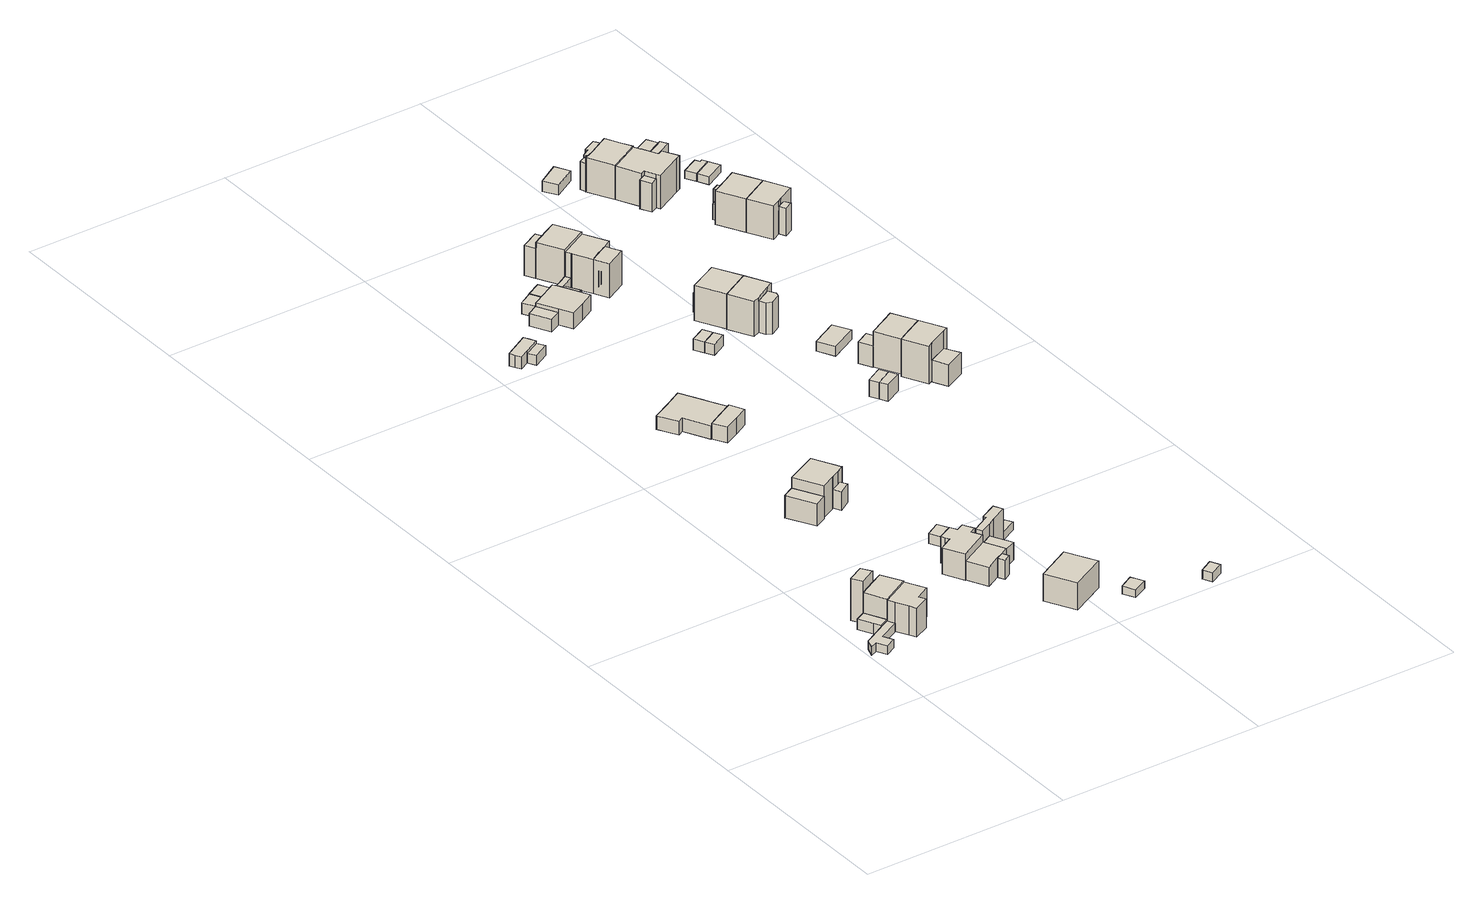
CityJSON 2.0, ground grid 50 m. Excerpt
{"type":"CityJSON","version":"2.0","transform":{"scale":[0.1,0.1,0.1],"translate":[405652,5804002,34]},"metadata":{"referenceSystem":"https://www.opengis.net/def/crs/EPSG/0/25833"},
"CityObjects":{
"building1":{"type":"Building","attributes":{"Gemeindeschluessel":"11000009","BezugspunktDach":"2200","function":"31001_2000","measuredHeight":2.02,"storeysAboveGround":1},"address":[{"country":"Germany","locality":"Berlin","thoroughfareNumber":"15 (1)","thoroughfareName":"Rainweg"}],"geometry":[{"type":"Solid","lod":"1","boundaries":[[[[0,1,2,3,4,5,6,7,8]],[[9,10,11,12,13,14,15,16,17]],[[9,17,8,7]],[[10,9,7,6]],[[11,10,6,5]],[[12,11,5,4]],[[13,12,4,3]],[[14,13,3,2]],[[15,14,2,1]],[[16,15,1,0]],[[17,16,0,8]]]]}]},
"building2":{"type":"Building","attributes":{"Gemeindeschluessel":"11000009","BezugspunktDach":"2200","function":"31001_2000","measuredHeight":2.59,"storeysAboveGround":1},"address":[{"country":"Germany","locality":"Berlin","thoroughfareNumber":"14 (1)","thoroughfareName":"Rainweg"}],"geometry":[{"type":"Solid","lod":"1","boundaries":[[[[18,19,20,21,22]],[[23,24,25,26,27]],[[23,27,22,21]],[[24,23,21,20]],[[25,24,20,19]],[[26,25,19,18]],[[27,26,18,22]]]]}]},
"building3":{"type":"Building","attributes":{"Gemeindeschluessel":"11000009","function":"31001_1010"},"address":[{"country":"Germany","locality":"Berlin","thoroughfareNumber":"14","thoroughfareName":"Rainweg"}],"children":["building3-1","building3-2"]},
"building3-1":{"type":"BuildingPart","attributes":{"BezugspunktDach":"2200","measuredHeight":10.3,"storeysAboveGround":2},"parents":["building3"],"geometry":[{"type":"Solid","lod":"1","boundaries":[[[[28,29,30,31,32]],[[33,34,35,24,23]],[[34,33,31,30]],[[35,34,30,29]],[[24,35,29,28]],[[23,24,28,32]],[[32,31,33,23]]]]}]},
"building3-2":{"type":"BuildingPart","attributes":{"BezugspunktDach":"2200","measuredHeight":10.3,"storeysAboveGround":2},"parents":["building3"],"geometry":[{"type":"MultiSurface","lod":"1","boundaries":[[[36,37,38,39]],[[40,33,23,41]],[[40,41,39,38]],[[33,40,38,37]],[[32,31,37,36]],[[41,23,36,39]],[[23,33,31,32]]]}]},
"building4":{"type":"Building","attributes":{"Gemeindeschluessel":"11000009","BezugspunktDach":"2200","function":"31001_1010","measuredHeight":10.77,"storeysAboveGround":2},"address":[{"country":"Germany","locality":"Berlin","thoroughfareNumber":"15","thoroughfareName":"Rainweg"}],"geometry":[{"type":"Solid","lod":"1","boundaries":[[[[42,43,44,45,46,47,48,49]],[[50,51,52,53,54,55,56,57]],[[50,57,49,48]],[[51,50,48,47]],[[52,51,47,46]],[[53,52,46,45]],[[54,53,45,44]],[[55,54,44,43]],[[56,55,43,42]],[[57,56,42,49]]]]}]},
"building5":{"type":"Building","attributes":{"Gemeindeschluessel":"11000009","BezugspunktDach":"2200","function":"51009_1610","measuredHeight":6.05,"storeysAboveGround":0},"address":[{"country":"Germany","locality":"Berlin"}],"geometry":[{"type":"Solid","lod":"1","boundaries":[[[[58,59,60,61]],[[62,63,64,65]],[[62,65,61,60]],[[63,62,60,59]],[[64,63,59,58]],[[65,64,58,61]]]]}]},
"building6":{"type":"Building","attributes":{"Gemeindeschluessel":"11000009","BezugspunktDach":"2200","function":"31001_1010","measuredHeight":9.96,"storeysAboveGround":2},"address":[{"country":"Germany","locality":"Berlin","thoroughfareNumber":"11","thoroughfareName":"Rainweg"}],"geometry":[{"type":"Solid","lod":"1","boundaries":[[[[66,67,68,69,70,71,72,73,74,75,76,77]],[[78,79,80,81,82,83,84,85,86,87,88,89]],[[78,89,77,76]],[[79,78,76,75]],[[80,79,75,74]],[[81,80,74,73]],[[82,81,73,72]],[[83,82,72,71]],[[84,83,71,70]],[[85,84,70,69]],[[86,85,69,68]],[[87,86,68,67]],[[88,87,67,66]],[[89,88,66,77]]]]}]},
"building7":{"type":"Building","attributes":{"Gemeindeschluessel":"11000009","BezugspunktDach":"2200","function":"31001_1010","measuredHeight":10.23,"storeysAboveGround":1},"address":[{"country":"Germany","locality":"Berlin","thoroughfareNumber":"11A","thoroughfareName":"Rainweg"}],"geometry":[{"type":"Solid","lod":"1","boundaries":[[[[90,91,92,93,94,95,96,97,98]],[[99,100,101,102,103,104,105,106,107]],[[99,107,98,97]],[[100,99,97,96]],[[101,100,96,95]],[[102,101,95,94]],[[103,102,94,93]],[[104,103,93,92]],[[105,104,92,91]],[[106,105,91,90]],[[107,106,90,98]]]]}]},
"building8":{"type":"Building","attributes":{"Gemeindeschluessel":"11000009","function":"31001_1010"},"address":[{"country":"Germany","locality":"Berlin","thoroughfareNumber":"10","thoroughfareName":"Rainweg"}],"children":["building8-1","building8-2","building8-3"]},
"building8-1":{"type":"BuildingPart","attributes":{"BezugspunktDach":"2200","measuredHeight":4.73,"storeysAboveGround":2},"parents":["building8"],"geometry":[{"type":"MultiSurface","lod":"1","boundaries":[[[108,109,110,111,112,113]],[[114,115,116,117,118,119]],[[114,119,113,112]],[[120,121,114,112,111]],[[116,115,111,110]],[[118,117,109,108]],[[119,118,108,113]],[[115,114,121,120]],[[116,110,109,117]]]}]},
"building8-2":{"type":"BuildingPart","attributes":{"BezugspunktDach":"2200","measuredHeight":4.88,"storeysAboveGround":2},"parents":["building8"],"geometry":[{"type":"Solid","lod":"1","boundaries":[[[[120,122,123,121]],[[124,125,115,114]],[[124,114,121,123]],[[125,124,123,122]],[[115,125,122,120]],[[114,115,120,121]]]]}]},
"building8-3":{"type":"BuildingPart","attributes":{"BezugspunktDach":"2200","measuredHeight":4.73,"storeysAboveGround":2},"parents":["building8"],"geometry":[{"type":"MultiSurface","lod":"1","boundaries":[[[126,127,110,109]],[[116,128,129,117]],[[116,117,109,117,116,110]],[[128,116,110,127]],[[129,128,127,126]],[[117,129,126,109]]]}]},
"building9":{"type":"Building","attributes":{"Gemeindeschluessel":"11000009","BezugspunktDach":"2200","function":"51009_1610","measuredHeight":4.64,"storeysAboveGround":0},"address":[{"country":"Germany","locality":"Berlin"}],"geometry":[{"type":"Solid","lod":"1","boundaries":[[[[130,131,132,133]],[[134,135,136,137]],[[134,137,133,132]],[[135,134,132,131]],[[136,135,131,130]],[[137,136,130,133]]]]}]},
"building10":{"type":"Building","attributes":{"Gemeindeschluessel":"11000009","BezugspunktDach":"2200","function":"31001_1010","measuredHeight":9,"storeysAboveGround":1},"address":[{"country":"Germany","locality":"Berlin","thoroughfareNumber":"10A","thoroughfareName":"Rainweg"}],"geometry":[{"type":"Solid","lod":"1","boundaries":[[[[138,139,140,141,142]],[[143,144,145,146,147]],[[143,147,142,141]],[[144,143,141,140]],[[145,144,140,139]],[[146,145,139,138]],[[147,146,138,142]]]]}]},
"building11":{"type":"Building","attributes":{"Gemeindeschluessel":"11000009","BezugspunktDach":"2200","function":"31001_2000","measuredHeight":2.39,"storeysAboveGround":1},"address":[{"country":"Germany","locality":"Berlin","thoroughfareNumber":"11 (1)","thoroughfareName":"Rainweg"}],"geometry":[{"type":"Solid","lod":"1","boundaries":[[[[148,149,150,151]],[[152,153,154,155]],[[152,155,151,150]],[[153,152,150,149]],[[154,153,149,148]],[[155,154,148,151]]]]}]},
"building12":{"type":"Building","attributes":{"Gemeindeschluessel":"11000009","BezugspunktDach":"2200","function":"51009_1610","measuredHeight":3,"storeysAboveGround":0},"address":[{"country":"Germany","locality":"Berlin"}],"geometry":[{"type":"Solid","lod":"1","boundaries":[[[[156,157,158,159,160]],[[161,162,163,164,165]],[[161,165,160,159]],[[162,161,159,158]],[[163,162,158,157]],[[164,163,157,156]],[[165,164,156,160]]]]}]},
"building13":{"type":"Building","attributes":{"Gemeindeschluessel":"11000009","BezugspunktDach":"2200","function":"31001_2723","measuredHeight":3.15,"storeysAboveGround":1},"address":[{"country":"Germany","locality":"Berlin","thoroughfareNumber":"22 (3)","thoroughfareName":"Grünauer Weg"}],"geometry":[{"type":"Solid","lod":"1","boundaries":[[[[166,167,168,169,170,171,172]],[[173,174,175,176,177,178,179]],[[173,179,172,171]],[[174,173,171,170]],[[175,174,170,169]],[[176,175,169,168]],[[177,176,168,167]],[[178,177,167,166]],[[179,178,166,172]]]]}]},
"building14":{"type":"Building","attributes":{"Gemeindeschluessel":"11000009","BezugspunktDach":"2200","function":"31001_2000","measuredHeight":7.57,"storeysAboveGround":1},"address":[{"country":"Germany","locality":"Berlin","thoroughfareNumber":"11 (2)","thoroughfareName":"Rainweg"}],"geometry":[{"type":"Solid","lod":"1","boundaries":[[[[180,181,182,183,184,185,186,187]],[[188,189,190,191,192,193,194,195]],[[188,195,187,186]],[[189,188,186,185]],[[190,189,185,184]],[[191,190,184,183]],[[192,191,183,182]],[[193,192,182,181]],[[194,193,181,180]],[[195,194,180,187]]]]}]},
"building15":{"type":"Building","attributes":{"Gemeindeschluessel":"11000009","BezugspunktDach":"2200","function":"31001_1010","measuredHeight":4.56,"storeysAboveGround":1},"address":[{"country":"Germany","locality":"Berlin","thoroughfareNumber":"24A","thoroughfareName":"Grünauer Weg"}],"geometry":[{"type":"Solid","lod":"1","boundaries":[[[[196,197,198,199,200,201,202,203,204,205,206]],[[207,208,209,210,211,212,213,214,215,216,217]],[[207,217,206,205]],[[208,207,205,204]],[[209,208,204,203]],[[210,209,203,202]],[[211,210,202,201]],[[212,211,201,200]],[[213,212,200,199]],[[214,213,199,198]],[[215,214,198,197]],[[216,215,197,196]],[[217,216,196,206]]]]}]},
"building16":{"type":"Building","attributes":{"Gemeindeschluessel":"11000009","BezugspunktDach":"2200","function":"51009_1610","measuredHeight":2.42,"storeysAboveGround":0},"address":[{"country":"Germany","locality":"Berlin"}],"geometry":[{"type":"Solid","lod":"1","boundaries":[[[[218,219,220,221]],[[175,222,223,176]],[[175,176,221,220]],[[222,175,220,219]],[[223,222,219,218]],[[176,223,218,221]]]]}]},
"building17":{"type":"Building","attributes":{"Gemeindeschluessel":"11000009","BezugspunktDach":"2200","function":"31001_2463","measuredHeight":4.81,"storeysAboveGround":1},"address":[{"country":"Germany","locality":"Berlin","thoroughfareNumber":"24A (1)","thoroughfareName":"Grünauer Weg"}],"geometry":[{"type":"Solid","lod":"1","boundaries":[[[[224,225,226,227,228,229]],[[230,231,232,233,234,235]],[[230,235,229,228]],[[231,230,228,227]],[[232,231,227,226]],[[233,232,226,225]],[[234,233,225,224]],[[235,234,224,229]]]]}]},
"building18":{"type":"Building","attributes":{"Gemeindeschluessel":"11000009","BezugspunktDach":"2200","function":"31001_2000","measuredHeight":2.35,"storeysAboveGround":1},"address":[{"country":"Germany","locality":"Berlin","thoroughfareNumber":"9 (2)","thoroughfareName":"Rainweg"}],"geometry":[{"type":"Solid","lod":"1","boundaries":[[[[236,237,238,239,240]],[[241,242,243,244,245]],[[241,245,240,239]],[[242,241,239,238]],[[243,242,238,237]],[[244,243,237,236]],[[245,244,236,240]]]]}]},
"building19":{"type":"Building","attributes":{"Gemeindeschluessel":"11000009","BezugspunktDach":"2200","function":"51009_1610","measuredHeight":1.99,"storeysAboveGround":0},"address":[{"country":"Germany","locality":"Berlin"}],"geometry":[{"type":"Solid","lod":"1","boundaries":[[[[246,247,248,249]],[[250,251,252,253]],[[250,253,249,248]],[[251,250,248,247]],[[252,251,247,246]],[[253,252,246,249]]]]}]},
"building20":{"type":"Building","attributes":{"Gemeindeschluessel":"11000009","BezugspunktDach":"2200","function":"51009_1610","measuredHeight":4.61,"storeysAboveGround":0},"address":[{"country":"Germany","locality":"Berlin"}],"geometry":[{"type":"Solid","lod":"1","boundaries":[[[[254,255,256,257]],[[258,259,260,261]],[[258,261,257,256]],[[259,258,256,255]],[[260,259,255,254]],[[261,260,254,257]]]]}]},
"building21":{"type":"Building","attributes":{"Gemeindeschluessel":"11000009","function":"31001_1010"},"address":[{"country":"Germany","locality":"Berlin","thoroughfareNumber":"22 (2)","thoroughfareName":"Grünauer Weg"}],"children":["building21-1","building21-2"]},
"building21-1":{"type":"BuildingPart","attributes":{"BezugspunktDach":"2200","measuredHeight":4.54,"storeysAboveGround":1},"parents":["building21"],"geometry":[{"type":"MultiSurface","lod":"1","boundaries":[[[262,263,264,265,266,267,268,269,270,271]],[[272,273,274,275,276,277,278,279,280,281]],[[272,281,271,270]],[[273,272,270,269]],[[274,273,269,268]],[[275,274,268,267]],[[276,275,267,266]],[[277,276,266,265]],[[278,277,265,264]],[[279,278,264,263]],[[280,279,263,262]],[[282,283,262,271]],[[281,280,283,282]]]}]},
"building21-2":{"type":"BuildingPart","attributes":{"BezugspunktDach":"2200","measuredHeight":3.1,"storeysAboveGround":1},"parents":["building21"],"geometry":[{"type":"Solid","lod":"1","boundaries":[[[[284,283,282,285]],[[281,280,286,287]],[[281,287,285,282]],[[286,280,283,284]],[[287,286,284,285]],[[280,281,282,283]]]]}]},
"building22":{"type":"Building","attributes":{"Gemeindeschluessel":"11000009","BezugspunktDach":"2200","function":"31001_2000","measuredHeight":2.74,"storeysAboveGround":1},"address":[{"country":"Germany","locality":"Berlin","thoroughfareNumber":"21 (2)","thoroughfareName":"Grünauer Weg"}],"geometry":[{"type":"Solid","lod":"1","boundaries":[[[[288,289,290,291]],[[292,293,259,258]],[[292,258,291,290]],[[293,292,290,289]],[[259,293,289,288]],[[258,259,288,291]]]]}]},
"building23":{"type":"Building","attributes":{"Gemeindeschluessel":"11000009","BezugspunktDach":"2200","function":"51009_1610","measuredHeight":2.22,"storeysAboveGround":0},"address":[{"country":"Germany","locality":"Berlin"}],"geometry":[{"type":"Solid","lod":"1","boundaries":[[[[294,295,296,297]],[[298,299,300,301]],[[298,301,297,296]],[[299,298,296,295]],[[300,299,295,294]],[[301,300,294,297]]]]}]},
"building24":{"type":"Building","attributes":{"Gemeindeschluessel":"11000009","BezugspunktDach":"2200","function":"51009_1610","measuredHeight":2.43,"storeysAboveGround":0},"address":[{"country":"Germany","locality":"Berlin"}],"geometry":[{"type":"Solid","lod":"1","boundaries":[[[[302,303,304,305]],[[306,307,308,309]],[[306,309,305,304]],[[307,306,304,303]],[[308,307,303,302]],[[309,308,302,305]]]]}]},
"building25":{"type":"Building","attributes":{"Gemeindeschluessel":"11000009","BezugspunktDach":"2200","function":"31001_2000","measuredHeight":2.37,"storeysAboveGround":1},"address":[{"country":"Germany","locality":"Berlin","thoroughfareNumber":"22 (1)","thoroughfareName":"Grünauer Weg"}],"geometry":[{"type":"Solid","lod":"1","boundaries":[[[[305,304,310,311,312,313]],[[314,315,316,306,309,293]],[[314,293,313,312]],[[315,314,312,311]],[[316,315,311,310]],[[306,316,310,304]],[[309,306,304,305]],[[293,309,305,313]]]]}]},
"building26":{"type":"Building","attributes":{"Gemeindeschluessel":"11000009","BezugspunktDach":"2200","function":"31001_2000","measuredHeight":2.77,"storeysAboveGround":1},"address":[{"country":"Germany","locality":"Berlin","thoroughfareNumber":"23 (1)","thoroughfareName":"Grünauer Weg"}],"geometry":[{"type":"Solid","lod":"1","boundaries":[[[[317,318,319,320]],[[321,322,323,324]],[[321,324,320,319]],[[322,321,319,318]],[[323,322,318,317]],[[324,323,317,320]]]]}]},
"building27":{"type":"Building","attributes":{"Gemeindeschluessel":"11000009","BezugspunktDach":"2200","function":"31001_2000","measuredHeight":2.79,"storeysAboveGround":1},"address":[{"country":"Germany","locality":"Berlin","thoroughfareNumber":"24 (1)","thoroughfareName":"Grünauer Weg"}],"geometry":[{"type":"Solid","lod":"1","boundaries":[[[[325,326,318,317]],[[322,327,328,323]],[[322,323,317,318]],[[327,322,318,326]],[[328,327,326,325]],[[323,328,325,317]]]]}]},
"building28":{"type":"Building","attributes":{"Gemeindeschluessel":"11000009","function":"31001_1010"},"address":[{"country":"Germany","locality":"Berlin","thoroughfareNumber":"21","thoroughfareName":"Grünauer Weg"}],"children":["building28-1","building28-2"]},
"building28-1":{"type":"BuildingPart","attributes":{"BezugspunktDach":"2200","measuredHeight":10.25,"storeysAboveGround":2},"parents":["building28"],"geometry":[{"type":"MultiSurface","lod":"1","boundaries":[[[329,330,331,332,333]],[[334,335,336,337,338]],[[339,340,338,333,332]],[[335,334,332,331]],[[336,335,331,330]],[[337,336,330,329]],[[338,337,329,333]],[[334,338,340,339]]]}]},
"building28-2":{"type":"BuildingPart","attributes":{"BezugspunktDach":"2200","measuredHeight":7.28,"storeysAboveGround":2},"parents":["building28"],"geometry":[{"type":"Solid","lod":"1","boundaries":[[[[340,339,341,342,343]],[[344,345,334,338,346]],[[344,346,343,342]],[[345,344,342,341]],[[334,345,341,339]],[[346,338,340,343]],[[338,334,339,340]]]]}]},
"building29":{"type":"Building","attributes":{"Gemeindeschluessel":"11000009","function":"31001_1010"},"address":[{"country":"Germany","locality":"Berlin","thoroughfareNumber":"22","thoroughfareName":"Grünauer Weg"}],"children":["building29-1","building29-2"]},
"building29-1":{"type":"BuildingPart","attributes":{"BezugspunktDach":"2200","measuredHeight":9.33,"storeysAboveGround":2},"parents":["building29"],"geometry":[{"type":"MultiSurface","lod":"1","boundaries":[[[347,348,349,350,351,352,353,354]],[[355,356,357,358,359,360,316,315]],[[355,315,354,353]],[[356,355,353,352]],[[357,356,352,351]],[[357,351,361,362]],[[363,350,358,350,349,363,364]],[[360,359,349,348]],[[316,360,348,347]],[[315,316,347,354]],[[358,362,361,350]],[[359,364,363,349]],[[358,350,363,364]]]}]},
"building29-2":{"type":"BuildingPart","attributes":{"BezugspunktDach":"2200","measuredHeight":9.38,"storeysAboveGround":2},"parents":["building29"],"geometry":[{"type":"MultiSurface","lod":"1","boundaries":[[[365,366,367,368,361,363,349]],[[364,362,369,370,371,372,359]],[[364,358,362]],[[369,362,361,368]],[[370,369,368,367]],[[371,370,367,366]],[[372,371,366,365]],[[359,372,365,349]],[[364,359,349,363]],[[362,358,350,373,361]],[[363,350,358,364]]]}]},
"building30":{"type":"Building","attributes":{"Gemeindeschluessel":"11000009","BezugspunktDach":"2200","function":"31001_2000","measuredHeight":4.15,"storeysAboveGround":1},"address":[{"country":"Germany","locality":"Berlin","thoroughfareNumber":"25 (2)","thoroughfareName":"Grünauer Weg"}],"geometry":[{"type":"Solid","lod":"1","boundaries":[[[[374,375,376,377]],[[378,379,380,381]],[[378,381,377,376]],[[379,378,376,375]],[[380,379,375,374]],[[381,380,374,377]]]]}]},
"building31":{"type":"Building","attributes":{"Gemeindeschluessel":"11000009","BezugspunktDach":"2200","function":"31001_2000","measuredHeight":4.17,"storeysAboveGround":1},"address":[{"country":"Germany","locality":"Berlin","thoroughfareNumber":"26 (1)","thoroughfareName":"Grünauer Weg"}],"geometry":[{"type":"Solid","lod":"1","boundaries":[[[[382,383,375,374]],[[379,384,385,380]],[[379,380,374,375]],[[384,379,375,383]],[[385,384,383,382]],[[380,385,382,374]]]]}]},
"building32":{"type":"Building","attributes":{"Gemeindeschluessel":"11000009","function":"31001_1010"},"address":[{"country":"Germany","locality":"Berlin","thoroughfareNumber":"23","thoroughfareName":"Grünauer Weg"}],"children":["building32-1","building32-2"]},
"building32-1":{"type":"BuildingPart","attributes":{"BezugspunktDach":"2200","measuredHeight":10.13,"storeysAboveGround":2},"parents":["building32"],"geometry":[{"type":"Solid","lod":"1","boundaries":[[[[386,387,388,389,390,391,392]],[[393,394,395,396,397,398,399]],[[393,399,392,391]],[[394,393,391,390],[393,394,400,401]],[[395,394,390,389]],[[396,395,389,388]],[[397,396,388,387]],[[398,397,387,386]],[[399,398,386,392]],[[400,394,393,401]]]]}]},
"building32-2":{"type":"BuildingPart","attributes":{"BezugspunktDach":"2200","measuredHeight":4.61,"storeysAboveGround":2},"parents":["building32"],"geometry":[{"type":"MultiSurface","lod":"1","boundaries":[[[401,400,402,403]],[[404,394,393,405]],[[404,405,403,402]],[[394,404,402,400]],[[405,393,401,403]],[[393,394,406,400,401,407]]]}]},
"building33":{"type":"Building","attributes":{"Gemeindeschluessel":"11000009","function":"31001_1010"},"address":[{"country":"Germany","locality":"Berlin","thoroughfareNumber":"24","thoroughfareName":"Grünauer Weg"}],"children":["building33-1","building33-2"]},
"building33-1":{"type":"BuildingPart","attributes":{"BezugspunktDach":"2200","measuredHeight":10.18,"storeysAboveGround":2},"parents":["building33"],"geometry":[{"type":"MultiSurface","lod":"1","boundaries":[[[408,409,410,411,388,387,386]],[[412,413,414,415,416,417,418]],[[412,418,386,387]],[[413,412,387,388]],[[414,413,388,411]],[[415,414,411,410]],[[419,420,410,409]],[[417,416,409,408]],[[418,417,408,386]],[[416,415,420,419]]]}]},
"building33-2":{"type":"BuildingPart","attributes":{"BezugspunktDach":"2200","measuredHeight":7.83,"storeysAboveGround":2},"parents":["building33"],"geometry":[{"type":"MultiSurface","lod":"1","boundaries":[[[421,422,423,424,420,419]],[[415,425,426,427,428,416]],[[425,415,420,424]],[[426,425,424,423]],[[427,426,423,422]],[[428,427,422,421]],[[416,428,421,419]],[[415,416,429,419,420,430]]]}]},
"building34":{"type":"Building","attributes":{"Gemeindeschluessel":"11000009","BezugspunktDach":"2200","function":"31001_2000","measuredHeight":2.31,"storeysAboveGround":1},"address":[{"country":"Germany","locality":"Berlin","thoroughfareNumber":"25 (1)","thoroughfareName":"Grünauer Weg"}],"geometry":[{"type":"Solid","lod":"1","boundaries":[[[[431,432,433,434]],[[435,436,437,438]],[[435,438,434,433]],[[436,435,433,432]],[[437,436,432,431]],[[438,437,431,434]]]]}]},
"building35":{"type":"Building","attributes":{"Gemeindeschluessel":"11000009","function":"31001_1010"},"address":[{"country":"Germany","locality":"Berlin","thoroughfareNumber":"25","thoroughfareName":"Grünauer Weg"}],"children":["building35-1","building35-2"]},
"building35-1":{"type":"BuildingPart","attributes":{"BezugspunktDach":"2200","measuredHeight":10.13,"storeysAboveGround":2},"parents":["building35"],"geometry":[{"type":"MultiSurface","lod":"1","boundaries":[[[439,440,441,442,443,444,445]],[[446,447,448,449,450,451,452]],[[453,454,445,444]],[[447,455,453,446,444,443]],[[448,447,443,442]],[[449,448,442,441]],[[450,449,441,440]],[[451,450,440,439]],[[452,451,439,445]],[[446,452,454,453]],[[446,453,455,447]]]}]},
"building35-2":{"type":"BuildingPart","attributes":{"BezugspunktDach":"2200","measuredHeight":5.15,"storeysAboveGround":2},"parents":["building35"],"geometry":[{"type":"MultiSurface","lod":"1","boundaries":[[[454,455,456,457,458,459,460]],[[461,462,463,464,465,466,467]],[[461,467,460,459]],[[462,461,459,458]],[[463,462,458,457]],[[464,463,457,456]],[[465,464,456,455]],[[466,465,447,446,452]],[[467,466,454,460]],[[452,446,453,454]],[[455,453,446,447]]]}]},
"building36":{"type":"Building","attributes":{"Gemeindeschluessel":"11000009","function":"31001_1010"},"address":[{"country":"Germany","locality":"Berlin","thoroughfareNumber":"26","thoroughfareName":"Grünauer Weg"}],"children":["building36-1","building36-2"]},
"building36-1":{"type":"BuildingPart","attributes":{"BezugspunktDach":"2200","measuredHeight":10.7,"storeysAboveGround":2},"parents":["building36"],"geometry":[{"type":"MultiSurface","lod":"1","boundaries":[[[468,469,470,471,441,440,439]],[[472,473,474,475,476,477,478]],[[472,478,439,440]],[[473,472,440,441]],[[474,473,441,471]],[[475,474,471,470]],[[479,480,475,470,469]],[[477,476,469,468]],[[478,477,468,439]],[[476,475,480,479]]]}]},
"building36-2":{"type":"BuildingPart","attributes":{"BezugspunktDach":"2200","measuredHeight":5.35,"storeysAboveGround":2},"parents":["building36"],"geometry":[{"type":"MultiSurface","lod":"1","boundaries":[[[481,482,480,479]],[[483,484,485,486]],[[483,486,476,475]],[[484,483,480,482]],[[485,484,482,481]],[[486,485,481,479]],[[475,476,487,479,480]]]}]},
"building37":{"type":"Building","attributes":{"Gemeindeschluessel":"11000009","BezugspunktDach":"2200","function":"31001_2463","measuredHeight":2.44,"storeysAboveGround":1},"address":[{"country":"Germany","locality":"Berlin","thoroughfareNumber":"20 (3)","thoroughfareName":"Grünauer Weg"}],"geometry":[{"type":"Solid","lod":"1","boundaries":[[[[488,489,490,491]],[[492,493,494,495]],[[492,495,491,490]],[[493,492,490,489]],[[494,493,489,488]],[[495,494,488,491]]]]}]},
"building38":{"type":"Building","attributes":{"Gemeindeschluessel":"11000009","BezugspunktDach":"2200","function":"51009_1610","measuredHeight":6.91,"storeysAboveGround":0},"address":[{"country":"Germany","locality":"Berlin"}],"geometry":[{"type":"Solid","lod":"1","boundaries":[[[[496,497,498,499]],[[500,501,502,503]],[[500,503,499,498]],[[501,500,498,497]],[[502,501,497,496]],[[503,502,496,499]]]]}]},
"building39":{"type":"Building","attributes":{"Gemeindeschluessel":"11000009","BezugspunktDach":"2200","function":"51009_1610","measuredHeight":7.01,"storeysAboveGround":0},"address":[{"country":"Germany","locality":"Berlin"}],"geometry":[{"type":"Solid","lod":"1","boundaries":[[[[504,505,506,507,508]],[[509,510,511,512,513]],[[509,513,508,507]],[[510,509,507,506]],[[511,510,506,505]],[[512,511,505,504]],[[513,512,504,508]]]]}]},
"building40":{"type":"Building","attributes":{"Gemeindeschluessel":"11000009","function":"31001_1010"},"address":[{"country":"Germany","locality":"Berlin","thoroughfareNumber":"20","thoroughfareName":"Grünauer Weg"}],"children":["building40-1","building40-2"]},
"building40-1":{"type":"BuildingPart","attributes":{"BezugspunktDach":"2200","measuredHeight":9.75,"storeysAboveGround":2},"parents":["building40"],"geometry":[{"type":"MultiSurface","lod":"1","boundaries":[[[514,515,516,517,518,519,520,521,522]],[[523,524,525,526,527,528,529,530,531]],[[523,531,522,521]],[[532,497,521,520]],[[533,532,524,525,524,520,519]],[[526,525,519,518]],[[527,526,518,517]],[[528,527,517,516]],[[529,528,516,515]],[[530,529,515,514]],[[531,530,514,522]],[[524,523,497,532]],[[525,524,532,533]]]}]},
"building40-2":{"type":"BuildingPart","attributes":{"BezugspunktDach":"2200","measuredHeight":7.01,"storeysAboveGround":2},"parents":["building40"],"geometry":[{"type":"MultiSurface","lod":"1","boundaries":[[[498,497,533,534,535,536,537,538]],[[539,540,541,542,525,523,543,544]],[[539,544,538,537]],[[540,539,537,536]],[[541,540,536,535]],[[542,541,535,534]],[[525,542,534,533]],[[543,523,497,498]],[[544,543,498,538]],[[523,524,532,497,545]],[[525,533,532,524]]]}]},
"building41":{"type":"Building","attributes":{"Gemeindeschluessel":"11000009","BezugspunktDach":"2200","function":"31001_1010","measuredHeight":10.16,"storeysAboveGround":2},"address":[{"country":"Germany","locality":"Berlin","thoroughfareNumber":"19","thoroughfareName":"Grünauer Weg"}],"geometry":[{"type":"Solid","lod":"1","boundaries":[[[[546,547,548,549,550,551,552,553,554,555,556,557,558]],[[559,528,560,561,562,563,564,565,566,511,510,509,530]],[[559,530,558,557]],[[528,559,557,556]],[[560,528,556,555]],[[561,560,555,554]],[[562,561,554,553]],[[563,562,553,552]],[[564,563,552,551]],[[565,564,551,550]],[[566,565,550,549]],[[511,566,549,548]],[[510,511,548,547]],[[509,510,547,546]],[[530,509,546,558]]]]}]},
"building42":{"type":"Building","attributes":{"Gemeindeschluessel":"11000009","BezugspunktDach":"2200","function":"51009_1610","measuredHeight":3.82,"storeysAboveGround":0},"address":[{"country":"Germany","locality":"Berlin"}],"geometry":[{"type":"Solid","lod":"1","boundaries":[[[[567,568,569,570]],[[571,572,573,574]],[[571,574,570,569]],[[572,571,569,568]],[[573,572,568,567]],[[574,573,567,570]]]]}]},
"building43":{"type":"Building","attributes":{"Gemeindeschluessel":"11000009","BezugspunktDach":"2200","function":"51009_1610","measuredHeight":1.96,"storeysAboveGround":0},"address":[{"country":"Germany","locality":"Berlin"}],"geometry":[{"type":"Solid","lod":"1","boundaries":[[[[575,576,577,578,579]],[[580,581,582,525,542]],[[580,542,579,578]],[[581,580,578,577]],[[582,581,577,576]],[[525,582,576,575]],[[542,525,575,579]]]]}]},
"building44":{"type":"Building","attributes":{"Gemeindeschluessel":"11000009","function":"31001_1010"},"address":[{"country":"Germany","locality":"Berlin","thoroughfareNumber":"18","thoroughfareName":"Grünauer Weg"}],"children":["building44-1","building44-2"]},
"building44-1":{"type":"BuildingPart","attributes":{"BezugspunktDach":"2200","measuredHeight":9.34,"storeysAboveGround":2},"parents":["building44"],"geometry":[{"type":"MultiSurface","lod":"1","boundaries":[[[583,584,585,586,587,588,589,590]],[[591,592,593,594,595,596,597,598]],[[591,598,590,589]],[[599,592,591,589,588]],[[600,599,588,587]],[[592,601,592,593]],[[594,593,587,586]],[[595,594,586,585]],[[596,595,585,584]],[[597,596,584,583]],[[598,597,583,590]],[[601,599,592]]]}]},
"building44-2":{"type":"BuildingPart","attributes":{"BezugspunktDach":"2200","measuredHeight":6.66,"storeysAboveGround":2},"parents":["building44"],"geometry":[{"type":"Solid","lod":"1","boundaries":[[[[602,599,600,603,604]],[[605,593,592,606,607]],[[605,607,604,603]],[[593,605,603,600]],[[606,592,599,602]],[[607,606,602,604]],[[592,593,600,599]]]]}]},
"building45":{"type":"Building","attributes":{"Gemeindeschluessel":"11000009","function":"31001_1010"},"address":[{"country":"Germany","locality":"Berlin","thoroughfareNumber":"17","thoroughfareName":"Grünauer Weg"}],"children":["building45-1","building45-2"]},
"building45-1":{"type":"BuildingPart","attributes":{"BezugspunktDach":"2200","measuredHeight":9.34,"storeysAboveGround":2},"parents":["building45"],"geometry":[{"type":"MultiSurface","lod":"1","boundaries":[[[608,609,610,611,584,612,583]],[[613,596,614,615,616,617,597]],[[613,597,583,612]],[[596,613,612,584]],[[614,596,584,611]],[[618,619,620,621,615,614,611,610]],[[622,618,621,623,624,616,615,610,609]],[[617,616,609,608]],[[597,617,608,583]],[[621,620,619,618]],[[624,623,621,618,622]]]}]},
"building45-2":{"type":"BuildingPart","attributes":{"BezugspunktDach":"2200","measuredHeight":6.74,"storeysAboveGround":2},"parents":["building45"],"geometry":[{"type":"MultiSurface","lod":"1","boundaries":[[[625,626,619,622]],[[620,627,628,623]],[[627,620,619,626]],[[628,627,626,625]],[[623,628,625,622]],[[620,621,618,619]],[[623,622,618,621]]]}]},
"building46":{"type":"Building","attributes":{"Gemeindeschluessel":"11000009","BezugspunktDach":"2200","function":"31001_2000","measuredHeight":1.69,"storeysAboveGround":1},"address":[{"country":"Germany","locality":"Berlin","thoroughfareNumber":"18 (1)","thoroughfareName":"Grünauer Weg"}],"geometry":[{"type":"Solid","lod":"1","boundaries":[[[[629,630,631,632,633,634]],[[635,636,595,594,593,605]],[[635,605,634,633]],[[636,635,633,632]],[[595,636,632,631]],[[594,595,631,630]],[[593,594,630,629]],[[605,593,629,634]]]]}]},
"building47":{"type":"Building","attributes":{"Gemeindeschluessel":"11000009","BezugspunktDach":"2200","function":"31001_2000","measuredHeight":3.36,"storeysAboveGround":1},"address":[{"country":"Germany","locality":"Berlin","thoroughfareNumber":"20 (1)","thoroughfareName":"Grünauer Weg"}],"geometry":[{"type":"Solid","lod":"1","boundaries":[[[[637,638,639,640,641]],[[642,643,644,645,646]],[[642,646,641,640]],[[643,642,640,639]],[[644,643,639,638]],[[645,644,638,637]],[[646,645,637,641]]]]}]},
"building48":{"type":"Building","attributes":{"Gemeindeschluessel":"11000009","BezugspunktDach":"2200","function":"31001_2000","measuredHeight":3.95,"storeysAboveGround":1},"address":[{"country":"Germany","locality":"Berlin","thoroughfareNumber":"19 (1)","thoroughfareName":"Grünauer Weg"}],"geometry":[{"type":"Solid","lod":"1","boundaries":[[[[647,648,649,650,651,652,637]],[[653,654,655,656,561,560,528]],[[653,528,637,652]],[[654,653,652,651]],[[655,654,651,650]],[[656,655,650,649]],[[561,656,649,648]],[[560,561,648,647]],[[528,560,647,637]]]]}]},
"building49":{"type":"Building","attributes":{"Gemeindeschluessel":"11000009","BezugspunktDach":"2200","function":"51009_1610","measuredHeight":1.92,"storeysAboveGround":0},"address":[{"country":"Germany","locality":"Berlin"}],"geometry":[{"type":"Solid","lod":"1","boundaries":[[[[657,658,659,660,661,662]],[[663,664,665,666,667,668]],[[663,668,662,661]],[[664,663,661,660]],[[665,664,660,659]],[[666,665,659,658]],[[667,666,658,657]],[[668,667,657,662]]]]}]},
"building50":{"type":"Building","attributes":{"Gemeindeschluessel":"11000009","BezugspunktDach":"2200","function":"31001_2000","measuredHeight":1.93,"storeysAboveGround":1},"address":[{"country":"Germany","locality":"Berlin","thoroughfareNumber":"19 (3)","thoroughfareName":"Grünauer Weg"}],"geometry":[{"type":"Solid","lod":"1","boundaries":[[[[669,670,658,657]],[[666,671,672,667]],[[666,667,657,658]],[[671,666,658,670]],[[672,671,670,669]],[[667,672,669,657]]]]}]}
},
"vertices":[
[17,192,28],[30,168,28],[55,181,28],[43,204,28],[94,232,28],[86,249,28],[63,237,28],[9,208,28],[0,184,28],[9,208,7],[63,237,7],[86,249,7],[94,232,7],[43,204,7],[55,181,7],[30,168,7],[17,192,7],[0,184,7],
[55,253,31],[63,237,31],[86,249,31],[61,299,31],[37,287,31],[61,299,5],[86,249,5],[63,237,5],[55,253,5],[37,287,5],
[86,249,81],[156,287,81],[129,336,81],[101,321,81],[61,299,81],[101,321,5],[129,336,5],[156,287,5],
[61,299,108],[101,321,108],[86,345,108],[47,325,108],[86,345,5],[47,325,5],
[94,232,79],[110,203,79],[118,187,79],[155,206,79],[147,221,79],[181,240,79],[156,287,79],[86,249,79],[156,287,8],[181,240,8],[147,221,8],[155,206,8],[118,187,8],[110,203,8],[94,232,8],[86,249,8],
[210,672,55],[238,687,55],[202,753,55],[174,738,55],[202,753,0],[238,687,0],[210,672,0],[174,738,0],
[331,311,72],[403,350,72],[395,365,72],[390,374,72],[405,382,72],[391,408,72],[373,398,72],[364,415,72],[328,396,72],[333,387,72],[338,377,72],[305,359,72],[338,377,7],[333,387,7],[328,396,7],[364,415,7],[373,398,7],[391,408,7],[405,382,7],[390,374,7],[395,365,7],[403,350,7],[331,311,7],[305,359,7],
[238,687,81],[272,705,81],[275,707,81],[295,717,81],[312,727,81],[311,728,81],[278,791,81],[240,772,81],[202,753,81],[240,772,3],[278,791,3],[311,728,3],[312,727,3],[295,717,3],[275,707,3],[272,705,3],[238,687,3],[202,753,3],
[356,262,55],[391,281,55],[409,290,55],[428,301,55],[403,350,55],[331,311,55],[403,350,8],[428,301,8],[409,290,8],[391,281,8],[356,262,8],[331,311,8],[428,301,52],[403,350,52],
[457,316,52],[431,365,52],[431,365,8],[457,316,8],
[399,265,55],[417,275,55],[417,275,8],[399,265,8],
[282,686,51],[310,704,51],[301,721,51],[272,705,51],[301,721,5],[310,704,5],[282,686,5],[272,705,5],
[455,83,71],[541,129,71],[522,164,71],[503,200,71],[417,154,71],[503,200,5],[522,164,5],[541,129,5],[455,83,5],[417,154,5],
[377,433,29],[413,453,29],[389,496,29],[354,476,29],[389,496,5],[413,453,5],[377,433,5],[354,476,5],
[311,728,22],[335,741,22],[318,772,22],[301,803,22],[278,791,22],[301,803,2],[318,772,2],[335,741,2],[311,728,2],[278,791,2],
[52,1532,39],[59,1519,39],[82,1532,39],[120,1553,39],[113,1566,39],[106,1579,39],[45,1545,39],[106,1579,9],[113,1566,9],[120,1553,9],[82,1532,9],[59,1519,9],[52,1532,9],[45,1545,9],
[403,350,82],[431,365,82],[448,375,82],[488,396,82],[477,417,82],[437,396,82],[440,390,82],[395,365,82],[440,390,6],[437,396,6],[477,417,6],[488,396,6],[448,375,6],[431,365,6],[403,350,6],[395,365,6],
[174,1117,43],[188,1125,43],[219,1065,43],[222,1067,43],[256,1085,43],[293,1105,43],[271,1145,43],[264,1159,43],[237,1210,43],[201,1190,43],[149,1163,43],[201,1190,10],[237,1210,10],[264,1159,10],[271,1145,10],[293,1105,10],[256,1085,10],[222,1067,10],[219,1065,10],[188,1125,10],[174,1117,10],[149,1163,10],
[93,1513,33],[131,1534,33],[120,1553,33],[82,1532,33],[131,1534,9],[93,1513,9],
[241,1036,47],[276,1054,47],[310,1072,47],[293,1105,47],[257,1086,47],[222,1067,47],[257,1086,8],[293,1105,8],[310,1072,8],[276,1054,8],[241,1036,8],[222,1067,8],
[582,53,24],[617,71,24],[609,86,24],[601,100,24],[567,81,24],[601,100,5],[609,86,5],[617,71,5],[582,53,5],[567,81,5],
[488,396,24],[529,418,24],[517,438,24],[477,417,24],[517,438,4],[529,418,4],[488,396,4],[477,417,4],
[200,1665,37],[233,1683,37],[217,1713,37],[184,1695,37],[217,1713,10],[233,1683,10],[200,1665,10],[184,1695,10],
[223,1617,47],[240,1586,47],[275,1604,47],[310,1623,47],[293,1656,47],[275,1690,47],[268,1702,47],[233,1683,47],[200,1665,47],[198,1664,47],[200,1665,8],[233,1683,8],[268,1702,8],[275,1690,8],[293,1656,8],[310,1623,8],[275,1604,8],[240,1586,8],[223,1617,8],[198,1664,8],[198,1664,39],[223,1617,39],
[195,1603,39],[171,1649,39],[195,1603,8],[171,1649,8],
[233,1683,38],[268,1702,38],[252,1732,38],[217,1713,38],[252,1732,10],[268,1702,10],
[746,7,29],[778,24,29],[767,47,29],[735,29,29],[767,47,7],[778,24,7],[746,7,7],[735,29,7],
[293,1656,34],[316,1667,34],[297,1702,34],[275,1690,34],[297,1702,10],[316,1667,10],[293,1656,10],[275,1690,10],
[327,1718,34],[320,1730,34],[293,1715,34],[268,1702,34],[293,1715,10],[320,1730,10],[327,1718,10],
[405,1349,37],[441,1368,37],[429,1391,37],[392,1372,37],[429,1391,10],[441,1368,10],[405,1349,10],[392,1372,10],
[416,1329,37],[452,1348,37],[452,1348,10],[416,1329,10],
[320,1730,99],[390,1768,99],[358,1827,99],[332,1813,99],[288,1789,99],[332,1813,11],[358,1827,11],[390,1768,11],[320,1730,11],[288,1789,11],[332,1813,84],[288,1789,84],
[322,1833,84],[320,1837,84],[275,1813,84],[320,1837,11],[322,1833,11],[275,1813,11],
[327,1718,94],[328,1715,94],[351,1673,94],[385,1692,94],[420,1711,94],[390,1768,94],[355,1749,94],[320,1730,94],[355,1749,10],[390,1768,10],[420,1711,10],[385,1692,10],[351,1673,10],[328,1715,10],[401,1700,94],[401,1700,10],[376,1687,94],[376,1687,10],
[369,1638,94],[419,1665,94],[417,1668,94],[412,1678,94],[412,1678,10],[417,1668,10],[419,1665,10],[369,1638,10],[396,1698,94],
[596,992,50],[636,1014,50],[625,1034,50],[585,1012,50],[625,1034,9],[636,1014,9],[596,992,9],[585,1012,9],
[606,973,50],[647,994,50],[647,994,9],[606,973,9],
[496,1397,97],[531,1416,97],[566,1435,97],[531,1500,97],[506,1487,97],[486,1477,97],[460,1463,97],[486,1477,11],[506,1487,11],[531,1500,11],[566,1435,11],[531,1416,11],[496,1397,11],[460,1463,11],[506,1487,57],[486,1477,57],
[498,1503,57],[478,1492,57],[498,1503,11],[478,1492,11],[506,1487,34],[486,1477,56],
[526,1340,97],[542,1348,97],[580,1369,97],[596,1378,97],[531,1416,10],[566,1435,10],[596,1378,10],[580,1369,10],[542,1348,10],[526,1340,10],[496,1397,10],[542,1348,88],[580,1369,88],
[551,1332,88],[563,1327,88],[587,1340,88],[590,1351,88],[590,1351,10],[587,1340,10],[563,1327,10],[551,1332,10],[542,1348,75],[580,1369,65],
[621,1182,32],[686,1216,32],[664,1256,32],[600,1222,32],[664,1256,8],[686,1216,8],[621,1182,8],[600,1222,8],
[689,1043,97],[724,1062,97],[760,1081,97],[729,1138,97],[706,1125,97],[694,1119,97],[658,1100,97],[694,1119,10],[706,1125,10],[729,1138,10],[760,1081,10],[724,1062,10],[689,1043,10],[658,1100,10],[694,1119,61],[658,1100,61],[706,1125,61],
[701,1135,61],[697,1142,61],[683,1134,61],[675,1149,61],[642,1131,61],[675,1149,9],[683,1134,9],[697,1142,9],[701,1135,9],[706,1125,9],[658,1100,9],[642,1131,9],
[719,985,97],[731,992,97],[778,1016,97],[791,1022,97],[724,1062,4],[760,1081,4],[791,1022,4],[778,1016,4],[731,992,4],[719,985,4],[689,1043,4],[731,992,55],[778,1016,55],
[749,957,55],[798,981,55],[778,1016,2],[798,981,2],[749,957,2],[731,992,2],[731,992,26],
[515,2026,37],[568,2057,37],[549,2090,37],[496,2058,37],[549,2090,12],[568,2057,12],[515,2026,12],[496,2058,12],
[568,2002,83],[594,2014,83],[588,2027,83],[562,2015,83],[588,2027,14],[594,2014,14],[568,2002,14],[562,2015,14],
[634,1857,84],[651,1866,84],[638,1892,84],[629,1887,84],[621,1883,84],[629,1887,13],[638,1892,13],[651,1866,13],[634,1857,13],[621,1883,13],
[600,1942,97],[637,1962,97],[674,1982,97],[660,2008,97],[645,2037,97],[643,2041,97],[606,2021,97],[594,2014,97],[568,2002,97],[594,2014,13],[606,2021,13],[643,2041,13],[645,2037,13],[660,2008,13],[674,1982,13],[637,1962,13],[600,1942,13],[568,2002,13],[606,2021,83],[643,2041,83],
[634,2057,83],[630,2063,83],[598,2047,83],[601,2042,83],[584,2032,83],[601,2042,13],[598,2047,13],[630,2063,13],[634,2057,13],[588,2027,13],[584,2032,13],[594,2014,46],
[629,1887,95],[638,1892,95],[651,1866,95],[656,1857,95],[721,1892,95],[733,1898,95],[713,1935,95],[702,1929,95],[684,1964,95],[681,1968,95],[674,1982,95],[641,1964,95],[600,1942,95],[641,1964,13],[681,1968,13],[684,1964,13],[702,1929,13],[713,1935,13],[733,1898,13],[721,1892,13],[656,1857,13],
[725,1748,52],[736,1754,52],[730,1766,52],[719,1760,52],[730,1766,14],[736,1754,14],[725,1748,14],[719,1760,14],
[643,2041,32],[644,2038,32],[661,2047,32],[650,2066,32],[634,2057,32],[650,2066,13],[661,2047,13],[644,2038,13],
[747,1679,95],[818,1718,95],[801,1748,95],[784,1780,95],[752,1763,95],[736,1754,95],[725,1748,95],[713,1742,95],[725,1748,13],[736,1754,13],[752,1763,13],[784,1780,13],[801,1748,13],[818,1718,13],[747,1679,13],[713,1742,13],[736,1754,80],[752,1763,80],[736,1754,63],
[730,1766,80],[744,1778,80],[728,1770,80],[744,1778,13],[730,1766,13],[728,1770,13],
[777,1623,95],[798,1634,95],[807,1639,95],[848,1661,95],[782,1698,95],[782,1698,13],[848,1661,13],[807,1639,13],[798,1634,13],[777,1623,13],[807,1639,81],[818,1645,81],[818,1645,14],[807,1639,14],[798,1634,81],[798,1634,14],[798,1634,70],
[806,1618,81],[827,1629,81],[827,1629,14],[806,1618,14],
[752,1763,30],[784,1780,30],[801,1748,30],[827,1762,30],[802,1809,30],[744,1778,30],[802,1809,13],[827,1762,13],
[674,1982,39],[779,2037,39],[765,2063,39],[712,2036,39],[660,2008,39],[712,2036,12],[765,2063,12],[779,2037,12],[674,1982,12],[660,2008,12],
[681,1968,39],[684,1964,39],[738,1994,39],[793,2023,39],[784,2040,39],[729,2011,39],[729,2011,13],[784,2040,13],[793,2023,13],[738,1994,13],
[781,1903,31],[827,1928,31],[821,1941,31],[814,1938,31],[808,1948,31],[767,1927,31],[808,1948,12],[814,1938,12],[821,1941,12],[827,1928,12],[781,1903,12],[767,1927,12],
[794,1877,31],[841,1902,31],[841,1902,12],[794,1877,12]
]}
